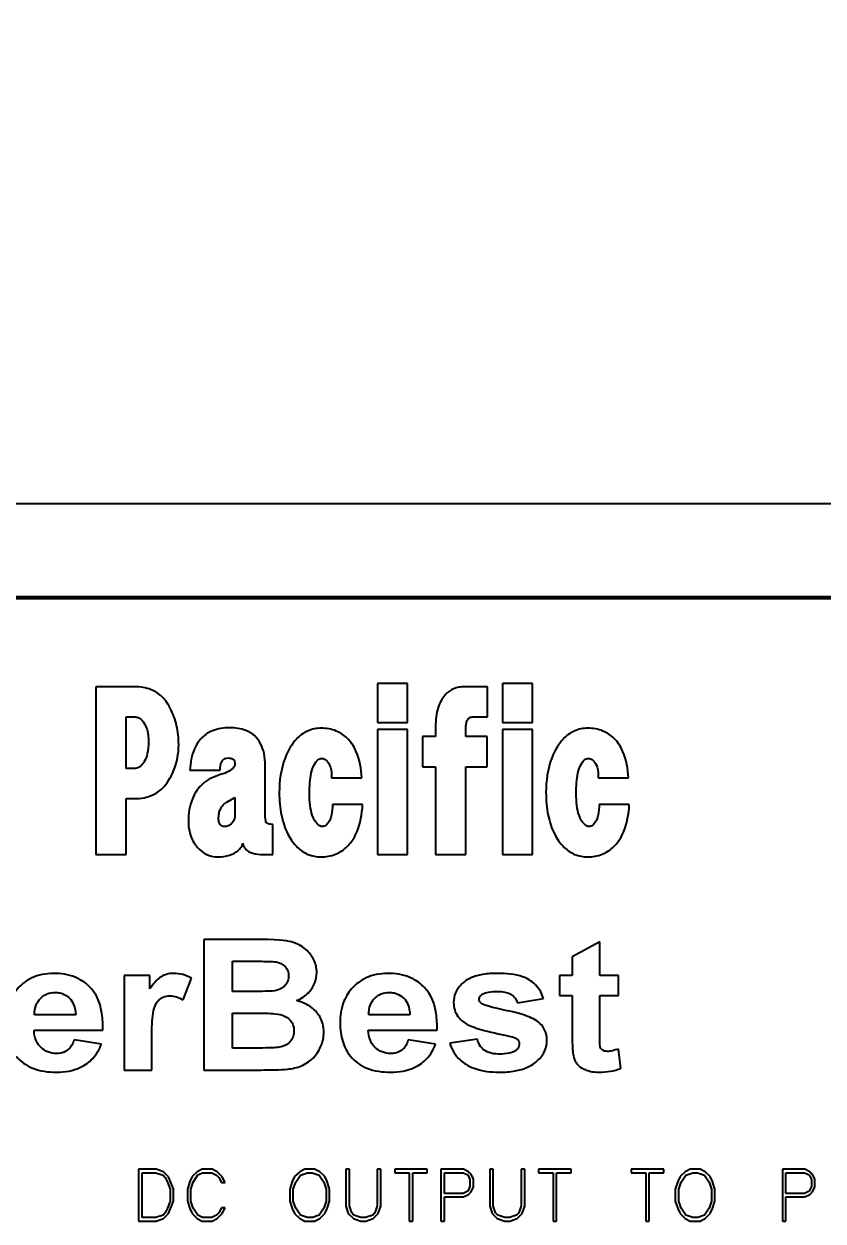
# Model space of a CAD drawing. Header units: millimetres. Extents: x 0 to 5945, y 0 to 4205.
# Drawn here: x 4888.1 to 4930.9, y 2053.6 to 2117.9 of the extents above; entities that cross this region are included whole.
import ezdxf

# ---------------------------------------------------------------- set-up
doc = ezdxf.new("R2010")
doc.units = ezdxf.units.MM
doc.header["$LTSCALE"] = 5
doc.layers.add('가시적인 것(ISO)', color=3, linetype='Continuous', lineweight=40)
doc.layers.add('기호(ISO)', color=5, linetype='Continuous', lineweight=25)
doc.styles.add('치수 텍스트_PSTEK_POSCO', font='isocp.shx')
doc.dimstyles.new('치수_PSTEK_POSCO$7', dxfattribs={"dimscale": 5, "dimtxt": 3.5, "dimasz": 2.5, "dimexe": 2, "dimexo": 2.5, "dimgap": 1, "dimtad": 1, "dimrnd": 1e-08, "dimdsep": 46, "dimtxsty": '치수 텍스트_PSTEK_POSCO', "dimcen": 0.09, "dimdle": 10, "dimclrd": 7, "dimclre": 7, "dimclrt": 2, "dimadec": 1, "dimazin": 2, "dimtfac": 1, "dimtmove": 0, "dimatfit": 3, "dimfxl": 0, "dimtolj": 1, "dimlwd": -1, "dimlwe": -1, "dimarcsym": 0})

msp = doc.modelspace()

# ---------------------------------------------------------------- linework, layer by layer
at = {"layer": '가시적인 것(ISO)'}
for p, q in [((4812.374, 2092.126), (4972.374, 2092.126)), ((4963.366, 2087.126), (4821.654, 2087.126)), ((4821.732, 2087.026), (4963.287, 2087.026)), ((4908.661, 2082.476), (4907.042, 2082.476)), ((4907.042, 2082.476), (4907.042, 2080.386)), ((4908.661, 2080.386), (4908.661, 2082.476)), ((4915.368, 2082.476), (4913.749, 2082.476)), ((4913.749, 2082.476), (4913.749, 2080.386)), ((4915.368, 2080.386), (4915.368, 2082.476)), ((4894.03, 2082.298), (4891.946, 2082.298)), ((4891.946, 2082.298), (4891.946, 2073.298)), ((4912.95, 2082.298), (4911.707, 2082.298)), ((4912.95, 2080.679), (4912.95, 2082.298)), ((4893.566, 2077.921), (4893.566, 2080.679)), ((4893.566, 2080.679), (4894.051, 2080.679)), ((4912.114, 2080.679), (4912.95, 2080.679)), ((4907.042, 2080.386), (4908.661, 2080.386)), ((4908.661, 2080), (4907.042, 2080)), ((4907.042, 2080), (4907.042, 2073.298)), ((4908.661, 2073.298), (4908.661, 2080)), ((4910.166, 2080.297), (4910.166, 2079.629)), ((4911.785, 2079.629), (4911.785, 2080.078)), ((4913.749, 2080.386), (4915.368, 2080.386)), ((4915.368, 2080), (4913.749, 2080)), ((4913.749, 2080), (4913.749, 2073.298)), ((4915.368, 2073.298), (4915.368, 2080)), ((4910.166, 2079.629), (4909.46, 2079.629)), ((4909.46, 2079.629), (4909.46, 2078.01)), ((4912.924, 2079.629), (4911.785, 2079.629)), ((4912.924, 2078.01), (4912.924, 2079.629)), ((4894.051, 2077.921), (4893.566, 2077.921)), ((4901.025, 2075.523), (4901.025, 2078.078)), ((4909.46, 2078.01), (4910.166, 2078.01)), ((4910.166, 2078.01), (4910.166, 2073.298)), ((4911.785, 2073.298), (4911.785, 2078.01)), ((4911.785, 2078.01), (4912.924, 2078.01)), ((4896.992, 2077.832), (4898.606, 2077.832)), ((4904.587, 2077.419), (4906.206, 2077.419)), ((4918.889, 2077.419), (4920.508, 2077.419)), ((4893.566, 2073.298), (4893.566, 2076.302)), ((4893.566, 2076.302), (4894.004, 2076.302)), ((4898.977, 2076.103), (4899.405, 2076.359)), ((4899.405, 2076.359), (4899.405, 2075.481)), ((4906.248, 2075.978), (4904.629, 2075.978)), ((4920.55, 2075.978), (4918.931, 2075.978)), ((4901.442, 2073.298), (4901.442, 2074.907)), ((4891.946, 2073.298), (4893.566, 2073.298)), ((4907.042, 2073.298), (4908.661, 2073.298)), ((4910.166, 2073.298), (4911.785, 2073.298)), ((4913.749, 2073.298), (4915.368, 2073.298)), ((4900.802, 2068.739), (4897.728, 2068.739)), ((4897.728, 2068.739), (4897.728, 2061.739)), ((4918.963, 2068.611), (4917.491, 2067.821)), ((4918.963, 2066.813), (4918.963, 2068.611)), ((4917.491, 2067.821), (4917.491, 2066.813)), ((4899.281, 2067.576), (4900.172, 2067.576)), ((4899.281, 2065.959), (4899.281, 2067.576)), ((4894.837, 2066.813), (4893.465, 2066.813)), ((4893.465, 2066.813), (4893.465, 2061.739)), ((4894.837, 2066.092), (4894.837, 2066.813)), ((4896.624, 2065.5), (4897.077, 2066.669)), ((4917.491, 2066.813), (4916.813, 2066.813)), ((4916.813, 2066.813), (4916.813, 2065.746)), ((4919.972, 2066.813), (4918.963, 2066.813)), ((4919.972, 2065.746), (4919.972, 2066.813)), ((4900.3, 2065.959), (4899.281, 2065.959)), ((4916.813, 2065.746), (4917.491, 2065.746)), ((4917.491, 2065.746), (4917.491, 2063.532)), ((4918.963, 2065.746), (4919.972, 2065.746)), ((4918.963, 2063.702), (4918.963, 2065.746)), ((4914.551, 2065.346), (4915.943, 2065.58)), ((4890.862, 2064.711), (4888.658, 2064.711)), ((4899.281, 2064.796), (4900.535, 2064.796)), ((4899.281, 2062.923), (4899.281, 2064.796)), ((4908.783, 2064.711), (4906.58, 2064.711)), ((4888.632, 2063.889), (4892.324, 2063.889)), ((4906.553, 2063.889), (4910.245, 2063.889)), ((4892.244, 2063.131), (4890.776, 2063.355)), ((4894.938, 2061.739), (4894.938, 2063.302)), ((4910.165, 2063.131), (4908.698, 2063.355)), ((4912.406, 2063.393), (4910.928, 2063.19)), ((4900.722, 2062.923), (4899.281, 2062.923)), ((4920.094, 2061.83), (4919.972, 2062.87)), ((4893.465, 2061.739), (4894.938, 2061.739)), ((4897.728, 2061.739), (4900.343, 2061.739)), ((4895.176, 2056.424), (4894.234, 2056.424)), ((4894.234, 2056.424), (4894.234, 2053.641)), ((4894.423, 2053.83), (4894.423, 2056.235)), ((4894.423, 2056.235), (4895.169, 2056.235)), ((4895.169, 2056.235), (4895.547, 2056.108)), ((4895.578, 2056.289), (4895.176, 2056.424)), ((4895.547, 2056.108), (4895.666, 2055.986)), ((4895.849, 2056.02), (4895.578, 2056.289)), ((4897.382, 2056.289), (4897.115, 2056.025)), ((4897.167, 2055.73), (4897.418, 2056.113)), ((4897.651, 2056.424), (4897.382, 2056.289)), ((4897.418, 2056.113), (4897.666, 2056.235)), ((4898.184, 2056.424), (4897.651, 2056.424)), ((4897.666, 2056.235), (4898.171, 2056.235)), ((4898.171, 2056.235), (4898.417, 2056.108)), ((4898.456, 2056.289), (4898.184, 2056.424)), ((4898.417, 2056.108), (4898.541, 2055.986)), ((4898.723, 2056.022), (4898.456, 2056.289)), ((4902.875, 2056.289), (4902.605, 2056.025)), ((4902.66, 2055.73), (4902.911, 2056.108)), ((4903.144, 2056.424), (4902.875, 2056.289)), ((4902.911, 2056.108), (4903.286, 2056.235)), ((4903.677, 2056.424), (4903.144, 2056.424)), ((4903.286, 2056.235), (4903.537, 2056.235)), ((4903.537, 2056.235), (4903.912, 2056.108)), ((4903.949, 2056.289), (4903.677, 2056.424)), ((4903.912, 2056.108), (4904.166, 2055.73)), ((4904.215, 2056.025), (4903.949, 2056.289)), ((4905.538, 2056.424), (4905.349, 2056.424)), ((4905.349, 2056.424), (4905.349, 2054.443)), ((4905.538, 2054.454), (4905.538, 2056.424)), ((4907.226, 2056.424), (4907.037, 2056.424)), ((4907.037, 2056.424), (4907.037, 2054.454)), ((4907.226, 2054.443), (4907.226, 2056.424)), ((4909.711, 2056.424), (4907.969, 2056.424)), ((4907.969, 2056.424), (4907.969, 2056.235)), ((4907.969, 2056.235), (4908.745, 2056.235)), ((4908.745, 2056.235), (4908.745, 2053.641)), ((4908.934, 2053.641), (4908.934, 2056.235)), ((4908.934, 2056.235), (4909.711, 2056.235)), ((4909.711, 2056.235), (4909.711, 2056.424)), ((4911.655, 2056.424), (4910.451, 2056.424)), ((4910.451, 2056.424), (4910.451, 2053.641)), ((4910.64, 2056.235), (4911.639, 2056.235)), ((4910.64, 2055.127), (4910.64, 2056.235)), ((4911.639, 2056.235), (4911.885, 2056.113)), ((4911.926, 2056.289), (4911.655, 2056.424)), ((4911.885, 2056.113), (4912.007, 2055.867)), ((4912.064, 2056.154), (4911.926, 2056.289)), ((4912.196, 2055.883), (4912.064, 2056.154)), ((4913.254, 2056.424), (4913.065, 2056.424)), ((4913.065, 2056.424), (4913.065, 2054.443)), ((4913.254, 2054.454), (4913.254, 2056.424)), ((4914.942, 2056.424), (4914.753, 2056.424)), ((4914.753, 2056.424), (4914.753, 2054.454)), ((4914.942, 2054.443), (4914.942, 2056.424)), ((4917.427, 2056.424), (4915.685, 2056.424)), ((4915.685, 2056.424), (4915.685, 2056.235)), ((4915.685, 2056.235), (4916.461, 2056.235)), ((4916.461, 2056.235), (4916.461, 2053.641)), ((4916.65, 2053.641), (4916.65, 2056.235)), ((4916.65, 2056.235), (4917.427, 2056.235)), ((4917.427, 2056.235), (4917.427, 2056.424)), ((4920.657, 2056.424), (4920.657, 2056.235)), ((4922.399, 2056.424), (4920.657, 2056.424)), ((4920.657, 2056.235), (4921.434, 2056.235)), ((4921.434, 2056.235), (4921.434, 2053.641)), ((4921.623, 2053.641), (4921.623, 2056.235)), ((4921.623, 2056.235), (4922.399, 2056.235)), ((4922.399, 2056.235), (4922.399, 2056.424)), ((4923.541, 2056.289), (4923.272, 2056.025)), ((4923.326, 2055.73), (4923.577, 2056.108)), ((4923.81, 2056.424), (4923.541, 2056.289)), ((4923.577, 2056.108), (4923.953, 2056.235)), ((4924.343, 2056.424), (4923.81, 2056.424)), ((4923.953, 2056.235), (4924.204, 2056.235)), ((4924.204, 2056.235), (4924.579, 2056.108)), ((4924.615, 2056.289), (4924.343, 2056.424)), ((4924.579, 2056.108), (4924.833, 2055.73)), ((4924.882, 2056.025), (4924.615, 2056.289)), ((4929.966, 2056.424), (4928.762, 2056.424)), ((4928.762, 2056.424), (4928.762, 2053.641)), ((4928.951, 2055.127), (4928.951, 2056.235)), ((4928.951, 2056.235), (4929.95, 2056.235)), ((4929.95, 2056.235), (4930.196, 2056.113)), ((4930.237, 2056.289), (4929.966, 2056.424)), ((4930.196, 2056.113), (4930.318, 2055.867)), ((4930.375, 2056.154), (4930.237, 2056.289)), ((4930.507, 2055.883), (4930.375, 2056.154)), ((4895.666, 2055.986), (4895.795, 2055.735)), ((4895.795, 2055.735), (4895.922, 2055.352)), ((4896.111, 2055.362), (4895.849, 2056.02)), ((4896.986, 2055.756), (4896.851, 2055.36)), ((4897.115, 2056.025), (4896.986, 2055.756)), ((4897.04, 2055.352), (4897.167, 2055.73)), ((4898.541, 2055.986), (4898.679, 2055.714)), ((4898.679, 2055.714), (4898.875, 2055.714)), ((4898.875, 2055.714), (4898.723, 2056.022)), ((4902.478, 2055.756), (4902.344, 2055.36)), ((4902.605, 2056.025), (4902.478, 2055.756)), ((4902.533, 2055.352), (4902.66, 2055.73)), ((4904.166, 2055.73), (4904.29, 2055.352)), ((4904.345, 2055.756), (4904.215, 2056.025)), ((4904.479, 2055.36), (4904.345, 2055.756)), ((4912.007, 2055.494), (4911.885, 2055.248)), ((4912.007, 2055.867), (4912.007, 2055.494)), ((4912.064, 2055.207), (4912.196, 2055.479)), ((4912.196, 2055.479), (4912.196, 2055.883)), ((4923.145, 2055.756), (4923.01, 2055.36)), ((4923.272, 2056.025), (4923.145, 2055.756)), ((4923.199, 2055.352), (4923.326, 2055.73)), ((4924.833, 2055.73), (4924.957, 2055.352)), ((4925.011, 2055.756), (4924.882, 2056.025)), ((4925.146, 2055.36), (4925.011, 2055.756)), ((4930.318, 2055.494), (4930.196, 2055.248)), ((4930.318, 2055.867), (4930.318, 2055.494)), ((4930.375, 2055.207), (4930.507, 2055.479)), ((4930.507, 2055.479), (4930.507, 2055.883)), ((4895.922, 2055.352), (4895.922, 2054.713)), ((4896.111, 2054.702), (4896.111, 2055.362)), ((4896.851, 2055.36), (4896.851, 2054.705)), ((4897.04, 2054.713), (4897.04, 2055.352)), ((4902.344, 2055.36), (4902.344, 2054.705)), ((4902.533, 2054.713), (4902.533, 2055.352)), ((4904.29, 2055.352), (4904.29, 2054.713)), ((4904.479, 2054.705), (4904.479, 2055.36)), ((4911.639, 2055.127), (4910.64, 2055.127)), ((4910.64, 2053.641), (4910.64, 2054.938)), ((4910.64, 2054.938), (4911.655, 2054.938)), ((4911.885, 2055.248), (4911.639, 2055.127)), ((4911.655, 2054.938), (4911.926, 2055.072)), ((4911.926, 2055.072), (4912.064, 2055.207)), ((4923.01, 2055.36), (4923.01, 2054.705)), ((4923.199, 2054.713), (4923.199, 2055.352)), ((4924.957, 2055.352), (4924.957, 2054.713)), ((4925.146, 2054.705), (4925.146, 2055.36)), ((4929.95, 2055.127), (4928.951, 2055.127)), ((4928.951, 2053.641), (4928.951, 2054.938)), ((4928.951, 2054.938), (4929.966, 2054.938)), ((4930.196, 2055.248), (4929.95, 2055.127)), ((4929.966, 2054.938), (4930.237, 2055.072)), ((4930.237, 2055.072), (4930.375, 2055.207)), ((4895.795, 2054.329), (4895.666, 2054.078)), ((4895.922, 2054.713), (4895.795, 2054.329)), ((4895.849, 2054.045), (4896.111, 2054.702)), ((4896.851, 2054.705), (4896.986, 2054.309)), ((4896.986, 2054.309), (4897.115, 2054.04)), ((4897.167, 2054.335), (4897.04, 2054.713)), ((4897.418, 2053.954), (4897.167, 2054.335)), ((4898.679, 2054.35), (4898.541, 2054.078)), ((4898.875, 2054.35), (4898.679, 2054.35)), ((4898.723, 2054.042), (4898.875, 2054.35)), ((4902.344, 2054.705), (4902.478, 2054.309)), ((4902.478, 2054.309), (4902.605, 2054.04)), ((4902.66, 2054.335), (4902.533, 2054.713)), ((4902.911, 2053.957), (4902.66, 2054.335)), ((4904.166, 2054.335), (4903.912, 2053.957)), ((4904.29, 2054.713), (4904.166, 2054.335)), ((4904.215, 2054.04), (4904.345, 2054.309)), ((4904.345, 2054.309), (4904.479, 2054.705)), ((4905.349, 2054.443), (4905.481, 2054.045)), ((4905.665, 2054.076), (4905.538, 2054.454)), ((4907.037, 2054.454), (4906.91, 2054.076)), ((4907.091, 2054.045), (4907.226, 2054.443)), ((4913.065, 2054.443), (4913.197, 2054.045)), ((4913.381, 2054.076), (4913.254, 2054.454)), ((4914.753, 2054.454), (4914.626, 2054.076)), ((4914.807, 2054.045), (4914.942, 2054.443)), ((4923.01, 2054.705), (4923.145, 2054.309)), ((4923.145, 2054.309), (4923.272, 2054.04)), ((4923.326, 2054.335), (4923.199, 2054.713)), ((4923.577, 2053.957), (4923.326, 2054.335)), ((4924.833, 2054.335), (4924.579, 2053.957)), ((4924.957, 2054.713), (4924.833, 2054.335)), ((4924.882, 2054.04), (4925.011, 2054.309)), ((4925.011, 2054.309), (4925.146, 2054.705)), ((4894.234, 2053.641), (4895.176, 2053.641)), ((4895.169, 2053.83), (4894.423, 2053.83)), ((4895.547, 2053.957), (4895.169, 2053.83)), ((4895.176, 2053.641), (4895.578, 2053.776)), ((4895.666, 2054.078), (4895.547, 2053.957)), ((4895.578, 2053.776), (4895.849, 2054.045)), ((4897.115, 2054.04), (4897.382, 2053.776)), ((4897.382, 2053.776), (4897.651, 2053.641)), ((4897.666, 2053.83), (4897.418, 2053.954)), ((4897.651, 2053.641), (4898.184, 2053.641)), ((4898.171, 2053.83), (4897.666, 2053.83)), ((4898.417, 2053.957), (4898.171, 2053.83)), ((4898.184, 2053.641), (4898.456, 2053.776)), ((4898.541, 2054.078), (4898.417, 2053.957)), ((4898.456, 2053.776), (4898.723, 2054.042)), ((4902.605, 2054.04), (4902.875, 2053.776)), ((4902.875, 2053.776), (4903.144, 2053.641)), ((4903.286, 2053.83), (4902.911, 2053.957)), ((4903.144, 2053.641), (4903.677, 2053.641)), ((4903.568, 2053.83), (4903.286, 2053.83)), ((4903.912, 2053.957), (4903.568, 2053.83)), ((4903.677, 2053.641), (4903.949, 2053.776)), ((4903.949, 2053.776), (4904.215, 2054.04)), ((4905.481, 2054.045), (4905.753, 2053.776)), ((4905.781, 2053.957), (4905.665, 2054.076)), ((4905.753, 2053.776), (4906.154, 2053.641)), ((4906.162, 2053.83), (4905.781, 2053.957)), ((4906.154, 2053.641), (4906.421, 2053.641)), ((4906.413, 2053.83), (4906.162, 2053.83)), ((4906.791, 2053.957), (4906.413, 2053.83)), ((4906.421, 2053.641), (4906.822, 2053.776)), ((4906.91, 2054.076), (4906.791, 2053.957)), ((4906.822, 2053.776), (4907.091, 2054.045)), ((4908.745, 2053.641), (4908.934, 2053.641)), ((4910.451, 2053.641), (4910.64, 2053.641)), ((4913.197, 2054.045), (4913.469, 2053.776)), ((4913.498, 2053.957), (4913.381, 2054.076)), ((4913.469, 2053.776), (4913.87, 2053.641)), ((4913.878, 2053.83), (4913.498, 2053.957)), ((4913.87, 2053.641), (4914.137, 2053.641)), ((4914.129, 2053.83), (4913.878, 2053.83)), ((4914.507, 2053.957), (4914.129, 2053.83)), ((4914.137, 2053.641), (4914.538, 2053.776)), ((4914.626, 2054.076), (4914.507, 2053.957)), ((4914.538, 2053.776), (4914.807, 2054.045)), ((4916.461, 2053.641), (4916.65, 2053.641)), ((4921.434, 2053.641), (4921.623, 2053.641)), ((4923.272, 2054.04), (4923.541, 2053.776)), ((4923.541, 2053.776), (4923.81, 2053.641)), ((4923.953, 2053.83), (4923.577, 2053.957)), ((4923.81, 2053.641), (4924.343, 2053.641)), ((4924.235, 2053.83), (4923.953, 2053.83)), ((4924.579, 2053.957), (4924.235, 2053.83)), ((4924.343, 2053.641), (4924.615, 2053.776)), ((4924.615, 2053.776), (4924.882, 2054.04)), ((4928.762, 2053.641), (4928.951, 2053.641))]:
    msp.add_line(p, q, dxfattribs=at)
for points, knots in [([(4896.386, 2079.195), (4896.386, 2079.542), (4896.352, 2079.887), (4896.2, 2080.546), (4896.088, 2080.854), (4895.764, 2081.478), (4895.612, 2081.653), (4895.337, 2081.924), (4895.14, 2082.052), (4894.637, 2082.255), (4894.333, 2082.298), (4894.03, 2082.298)], [-0.2858534, -0.2858534, -0.2858534, -0.2858534, -0.2451912, -0.2451912, -0.2065635, -0.2065635, -0.1627704, -0.1627704, -0.0909123, -0.0909123, 0, 0, 0, 0]), ([(4911.707, 2082.298), (4911.605, 2082.298), (4911.503, 2082.29), (4911.309, 2082.252), (4911.218, 2082.224), (4910.973, 2082.118), (4910.836, 2082.021), (4910.56, 2081.733), (4910.432, 2081.521), (4910.215, 2080.983), (4910.166, 2080.64), (4910.166, 2080.297)], [-0.2893553, -0.2893553, -0.2893553, -0.2893553, -0.2575198, -0.2575198, -0.2275927, -0.2275927, -0.1740877, -0.1740877, -0.1027456, -0.1027456, 0, 0, 0, 0]), ([(4894.051, 2080.679), (4894.086, 2080.679), (4894.121, 2080.674), (4894.189, 2080.657), (4894.223, 2080.644), (4894.327, 2080.588), (4894.39, 2080.532), (4894.52, 2080.384), (4894.602, 2080.272), (4894.741, 2079.862), (4894.767, 2079.597), (4894.767, 2079.331)], [-0.233492, -0.233492, -0.233492, -0.233492, -0.2134417, -0.2134417, -0.1927928, -0.1927928, -0.1456441, -0.1456441, -0.0796373, -0.0796373, 0, 0, 0, 0]), ([(4911.785, 2080.078), (4911.785, 2080.153), (4911.789, 2080.231), (4911.814, 2080.369), (4911.832, 2080.435), (4911.89, 2080.547), (4911.926, 2080.587), (4911.975, 2080.632), (4912.001, 2080.65), (4912.057, 2080.673), (4912.085, 2080.679), (4912.114, 2080.679)], [-0.05295944, -0.05295944, -0.05295944, -0.05295944, -0.03999334, -0.03999334, -0.02879878, -0.02879878, -0.01818786, -0.01818786, -0.00878945, -0.00878945, 0, 0, 0, 0]), ([(4899.118, 2080.099), (4898.804, 2080.099), (4898.485, 2080.056), (4897.99, 2079.855), (4897.807, 2079.738), (4897.528, 2079.468), (4897.366, 2079.277), (4897.078, 2078.614), (4897.012, 2078.217), (4896.992, 2077.832)], [-0.536756, -0.536756, -0.536756, -0.536756, -0.3483065, -0.3483065, -0.2164852, -0.2164852, -0.115581, -0.115581, 0, 0, 0, 0]), ([(4901.025, 2078.078), (4901.025, 2078.292), (4901.007, 2078.509), (4900.924, 2078.902), (4900.865, 2079.081), (4900.713, 2079.373), (4900.613, 2079.528), (4900.326, 2079.797), (4900.161, 2079.894), (4899.708, 2080.064), (4899.408, 2080.099), (4899.118, 2080.099)], [-0.3749096, -0.3749096, -0.3749096, -0.3749096, -0.2842714, -0.2842714, -0.204933, -0.204933, -0.1448964, -0.1448964, -0.0869418, -0.0869418, 0, 0, 0, 0]), ([(4904.028, 2080.078), (4903.901, 2080.078), (4903.774, 2080.066), (4903.529, 2080.015), (4903.412, 2079.977), (4903.07, 2079.822), (4902.872, 2079.67), (4902.476, 2079.246), (4902.255, 2078.906), (4901.862, 2077.891), (4901.782, 2077.248), (4901.782, 2076.62)], [-0.5380522, -0.5380522, -0.5380522, -0.5380522, -0.4844475, -0.4844475, -0.4325169, -0.4325169, -0.326294, -0.326294, -0.1883233, -0.1883233, 0, 0, 0, 0]), ([(4906.206, 2077.419), (4906.173, 2077.885), (4906.091, 2078.386), (4905.763, 2079.162), (4905.591, 2079.375), (4905.261, 2079.697), (4905.06, 2079.833), (4904.576, 2080.033), (4904.305, 2080.078), (4904.028, 2080.078)], [-0.3021675, -0.3021675, -0.3021675, -0.3021675, -0.2215102, -0.2215102, -0.1570601, -0.1570601, -0.083104, -0.083104, 0, 0, 0, 0]), ([(4918.33, 2080.078), (4918.203, 2080.078), (4918.076, 2080.066), (4917.831, 2080.015), (4917.714, 2079.977), (4917.372, 2079.822), (4917.173, 2079.67), (4916.778, 2079.246), (4916.556, 2078.906), (4916.164, 2077.891), (4916.084, 2077.248), (4916.084, 2076.62)], [-0.5380522, -0.5380522, -0.5380522, -0.5380522, -0.4844475, -0.4844475, -0.4325169, -0.4325169, -0.326294, -0.326294, -0.1883233, -0.1883233, 0, 0, 0, 0]), ([(4920.508, 2077.419), (4920.475, 2077.885), (4920.393, 2078.386), (4920.065, 2079.162), (4919.893, 2079.375), (4919.563, 2079.697), (4919.362, 2079.833), (4918.878, 2080.033), (4918.607, 2080.078), (4918.33, 2080.078)], [-0.3021675, -0.3021675, -0.3021675, -0.3021675, -0.2215102, -0.2215102, -0.1570601, -0.1570601, -0.083104, -0.083104, 0, 0, 0, 0]), ([(4894.767, 2079.331), (4894.767, 2079.124), (4894.751, 2078.906), (4894.672, 2078.559), (4894.621, 2078.415), (4894.507, 2078.228), (4894.439, 2078.126), (4894.304, 2078.007), (4894.254, 2077.973), (4894.152, 2077.931), (4894.102, 2077.921), (4894.051, 2077.921)], [-0.250404, -0.250404, -0.250404, -0.250404, -0.1448601, -0.1448601, -0.0693805, -0.0693805, -0.0332691, -0.0332691, -0.015352, -0.015352, 0, 0, 0, 0]), ([(4894.004, 2076.302), (4894.181, 2076.302), (4894.359, 2076.316), (4894.692, 2076.382), (4894.846, 2076.43), (4895.219, 2076.6), (4895.414, 2076.742), (4895.853, 2077.217), (4896.025, 2077.584), (4896.299, 2078.241), (4896.386, 2078.71), (4896.386, 2079.195)], [-0.3127298, -0.3127298, -0.3127298, -0.3127298, -0.2827299, -0.2827299, -0.2552536, -0.2552536, -0.2133685, -0.2133685, -0.1456782, -0.1456782, 0, 0, 0, 0]), ([(4899.405, 2078.172), (4899.405, 2078.146), (4899.402, 2078.121), (4899.387, 2078.07), (4899.375, 2078.045), (4899.329, 2077.965), (4899.28, 2077.916), (4899.022, 2077.699), (4898.744, 2077.625), (4898.486, 2077.54)], [-0.1169937, -0.1169937, -0.1169937, -0.1169937, -0.1093142, -0.1093142, -0.1011281, -0.1011281, -0.0815966, -0.0815966, 0, 0, 0, 0]), ([(4898.606, 2077.832), (4898.613, 2077.997), (4898.636, 2078.141), (4898.694, 2078.278), (4898.72, 2078.331), (4898.802, 2078.412), (4898.838, 2078.436), (4898.925, 2078.472), (4898.974, 2078.48), (4899.024, 2078.48)], [-0.1179079, -0.1179079, -0.1179079, -0.1179079, -0.0493528, -0.0493528, -0.0281953, -0.0281953, -0.0149701, -0.0149701, 0, 0, 0, 0]), ([(4899.024, 2078.48), (4899.069, 2078.48), (4899.116, 2078.477), (4899.197, 2078.462), (4899.233, 2078.451), (4899.302, 2078.417), (4899.323, 2078.398), (4899.357, 2078.362), (4899.373, 2078.336), (4899.4, 2078.264), (4899.405, 2078.217), (4899.405, 2078.172)], [-0.03966799, -0.03966799, -0.03966799, -0.03966799, -0.03344151, -0.03344151, -0.02835788, -0.02835788, -0.022918, -0.022918, -0.01366545, -0.01366545, 0, 0, 0, 0]), ([(4903.401, 2076.584), (4903.401, 2076.959), (4903.424, 2077.346), (4903.561, 2077.952), (4903.646, 2078.103), (4903.755, 2078.273), (4903.801, 2078.334), (4903.884, 2078.405), (4903.917, 2078.427), (4903.982, 2078.453), (4904.012, 2078.459), (4904.044, 2078.459)], [-0.1261111, -0.1261111, -0.1261111, -0.1261111, -0.0818856, -0.0818856, -0.0421509, -0.0421509, -0.0210668, -0.0210668, -0.0093982, -0.0093982, 0, 0, 0, 0]), ([(4904.044, 2078.459), (4904.072, 2078.459), (4904.1, 2078.455), (4904.156, 2078.442), (4904.182, 2078.431), (4904.265, 2078.388), (4904.313, 2078.344), (4904.404, 2078.238), (4904.472, 2078.145), (4904.58, 2077.81), (4904.593, 2077.607), (4904.587, 2077.419)], [-0.184648, -0.184648, -0.184648, -0.184648, -0.1660706, -0.1660706, -0.1473259, -0.1473259, -0.1054091, -0.1054091, -0.0564384, -0.0564384, 0, 0, 0, 0]), ([(4917.703, 2076.584), (4917.703, 2076.959), (4917.726, 2077.346), (4917.863, 2077.952), (4917.948, 2078.103), (4918.057, 2078.273), (4918.103, 2078.334), (4918.186, 2078.405), (4918.219, 2078.427), (4918.284, 2078.453), (4918.314, 2078.459), (4918.346, 2078.459)], [-0.1261111, -0.1261111, -0.1261111, -0.1261111, -0.0818856, -0.0818856, -0.0421509, -0.0421509, -0.0210668, -0.0210668, -0.0093982, -0.0093982, 0, 0, 0, 0]), ([(4918.346, 2078.459), (4918.374, 2078.459), (4918.402, 2078.455), (4918.458, 2078.442), (4918.484, 2078.431), (4918.567, 2078.388), (4918.615, 2078.344), (4918.705, 2078.238), (4918.774, 2078.145), (4918.882, 2077.81), (4918.895, 2077.607), (4918.889, 2077.419)], [-0.184648, -0.184648, -0.184648, -0.184648, -0.1660706, -0.1660706, -0.1473259, -0.1473259, -0.1054091, -0.1054091, -0.0564384, -0.0564384, 0, 0, 0, 0]), ([(4898.486, 2077.54), (4898.308, 2077.481), (4898.136, 2077.405), (4897.826, 2077.219), (4897.689, 2077.112), (4897.471, 2076.889), (4897.272, 2076.665), (4896.967, 2075.904), (4896.909, 2075.497), (4896.909, 2075.09)], [-0.5736143, -0.5736143, -0.5736143, -0.5736143, -0.4040062, -0.4040062, -0.2459319, -0.2459319, -0.1220469, -0.1220469, 0, 0, 0, 0]), ([(4898.528, 2075.246), (4898.528, 2075.335), (4898.535, 2075.423), (4898.567, 2075.59), (4898.59, 2075.667), (4898.669, 2075.842), (4898.72, 2075.911), (4898.828, 2076.022), (4898.898, 2076.069), (4898.977, 2076.103)], [-0.07734843, -0.07734843, -0.07734843, -0.07734843, -0.06114557, -0.06114557, -0.04633919, -0.04633919, -0.02587867, -0.02587867, 0, 0, 0, 0]), ([(4901.782, 2076.62), (4901.782, 2076.212), (4901.815, 2075.798), (4901.972, 2075.049), (4902.084, 2074.709), (4902.361, 2074.174), (4902.53, 2073.906), (4902.927, 2073.524), (4903.111, 2073.398), (4903.542, 2073.219), (4903.776, 2073.178), (4904.018, 2073.178)], [-0.5421945, -0.5421945, -0.5421945, -0.5421945, -0.3797315, -0.3797315, -0.2376949, -0.2376949, -0.1399803, -0.1399803, -0.0723429, -0.0723429, 0, 0, 0, 0]), ([(4904.096, 2074.797), (4904.071, 2074.797), (4904.047, 2074.801), (4903.998, 2074.815), (4903.974, 2074.825), (4903.897, 2074.869), (4903.849, 2074.915), (4903.755, 2075.023), (4903.64, 2075.166), (4903.445, 2075.714), (4903.401, 2076.12), (4903.401, 2076.584)], [-0.4080712, -0.4080712, -0.4080712, -0.4080712, -0.374063, -0.374063, -0.3377433, -0.3377433, -0.2512318, -0.2512318, -0.1391442, -0.1391442, 0, 0, 0, 0]), ([(4916.084, 2076.62), (4916.084, 2076.212), (4916.117, 2075.798), (4916.274, 2075.049), (4916.386, 2074.709), (4916.663, 2074.174), (4916.832, 2073.906), (4917.229, 2073.524), (4917.413, 2073.398), (4917.844, 2073.219), (4918.078, 2073.178), (4918.319, 2073.178)], [-0.5421945, -0.5421945, -0.5421945, -0.5421945, -0.3797315, -0.3797315, -0.2376949, -0.2376949, -0.1399803, -0.1399803, -0.0723429, -0.0723429, 0, 0, 0, 0]), ([(4918.398, 2074.797), (4918.373, 2074.797), (4918.349, 2074.801), (4918.3, 2074.815), (4918.276, 2074.825), (4918.199, 2074.869), (4918.151, 2074.915), (4918.057, 2075.023), (4917.942, 2075.166), (4917.747, 2075.714), (4917.703, 2076.12), (4917.703, 2076.584)], [-0.4080712, -0.4080712, -0.4080712, -0.4080712, -0.374063, -0.374063, -0.3377433, -0.3377433, -0.2512318, -0.2512318, -0.1391442, -0.1391442, 0, 0, 0, 0]), ([(4899.405, 2075.481), (4899.405, 2075.419), (4899.401, 2075.357), (4899.379, 2075.24), (4899.363, 2075.186), (4899.3, 2075.046), (4899.249, 2074.983), (4899.154, 2074.894), (4899.102, 2074.858), (4898.984, 2074.809), (4898.921, 2074.797), (4898.857, 2074.797)], [-0.08300585, -0.08300585, -0.08300585, -0.08300585, -0.07015793, -0.07015793, -0.05858004, -0.05858004, -0.03837328, -0.03837328, -0.01938653, -0.01938653, 0, 0, 0, 0]), ([(4901.442, 2074.907), (4901.356, 2074.913), (4901.265, 2074.926), (4901.17, 2074.961), (4901.143, 2074.973), (4901.101, 2075.005), (4901.091, 2075.019), (4901.071, 2075.052), (4901.061, 2075.086), (4901.031, 2075.226), (4901.025, 2075.373), (4901.025, 2075.523)], [-0.09732573, -0.09732573, -0.09732573, -0.09732573, -0.07718281, -0.07718281, -0.06982854, -0.06982854, -0.06294194, -0.06294194, -0.04522299, -0.04522299, 0, 0, 0, 0]), ([(4904.018, 2073.178), (4904.286, 2073.178), (4904.55, 2073.22), (4905.033, 2073.412), (4905.237, 2073.549), (4905.564, 2073.869), (4905.769, 2074.108), (4906.136, 2074.965), (4906.221, 2075.482), (4906.248, 2075.978)], [-0.6064218, -0.6064218, -0.6064218, -0.6064218, -0.437056, -0.437056, -0.2792544, -0.2792544, -0.1489999, -0.1489999, 0, 0, 0, 0]), ([(4904.629, 2075.978), (4904.629, 2075.797), (4904.617, 2075.6), (4904.537, 2075.227), (4904.478, 2075.12), (4904.391, 2074.987), (4904.343, 2074.925), (4904.257, 2074.852), (4904.223, 2074.829), (4904.157, 2074.803), (4904.127, 2074.797), (4904.096, 2074.797)], [-0.09232769, -0.09232769, -0.09232769, -0.09232769, -0.06895227, -0.06895227, -0.04318151, -0.04318151, -0.02122046, -0.02122046, -0.00933669, -0.00933669, 0, 0, 0, 0]), ([(4918.319, 2073.178), (4918.588, 2073.178), (4918.852, 2073.22), (4919.335, 2073.412), (4919.539, 2073.549), (4919.866, 2073.869), (4920.071, 2074.108), (4920.438, 2074.965), (4920.523, 2075.482), (4920.55, 2075.978)], [-0.6064218, -0.6064218, -0.6064218, -0.6064218, -0.437056, -0.437056, -0.2792544, -0.2792544, -0.1489999, -0.1489999, 0, 0, 0, 0]), ([(4918.931, 2075.978), (4918.931, 2075.797), (4918.919, 2075.6), (4918.839, 2075.227), (4918.78, 2075.12), (4918.693, 2074.987), (4918.644, 2074.925), (4918.558, 2074.852), (4918.525, 2074.829), (4918.459, 2074.803), (4918.429, 2074.797), (4918.398, 2074.797)], [-0.09232769, -0.09232769, -0.09232769, -0.09232769, -0.06895227, -0.06895227, -0.04318151, -0.04318151, -0.02122046, -0.02122046, -0.00933669, -0.00933669, 0, 0, 0, 0]), ([(4896.909, 2075.09), (4896.909, 2074.915), (4896.924, 2074.741), (4896.991, 2074.413), (4897.041, 2074.26), (4897.22, 2073.88), (4897.36, 2073.706), (4897.62, 2073.455), (4897.767, 2073.355), (4898.115, 2073.211), (4898.306, 2073.178), (4898.502, 2073.178)], [-0.2374328, -0.2374328, -0.2374328, -0.2374328, -0.2009042, -0.2009042, -0.1671055, -0.1671055, -0.1128913, -0.1128913, -0.0587856, -0.0587856, 0, 0, 0, 0]), ([(4898.857, 2074.797), (4898.835, 2074.797), (4898.813, 2074.799), (4898.772, 2074.808), (4898.752, 2074.815), (4898.696, 2074.841), (4898.664, 2074.865), (4898.608, 2074.927), (4898.581, 2074.966), (4898.536, 2075.092), (4898.528, 2075.171), (4898.528, 2075.246)], [-0.07501483, -0.07501483, -0.07501483, -0.07501483, -0.06593002, -0.06593002, -0.05717975, -0.05717975, -0.04010912, -0.04010912, -0.02252406, -0.02252406, 0, 0, 0, 0]), ([(4898.502, 2073.178), (4898.709, 2073.178), (4898.915, 2073.204), (4899.317, 2073.337), (4899.46, 2073.43), (4899.613, 2073.547), (4899.682, 2073.614), (4899.777, 2073.757), (4899.807, 2073.828), (4899.823, 2073.904)], [-0.1095168, -0.1095168, -0.1095168, -0.1095168, -0.0812734, -0.0812734, -0.0516636, -0.0516636, -0.0233995, -0.0233995, 0, 0, 0, 0]), ([(4899.823, 2073.904), (4899.837, 2073.836), (4899.86, 2073.771), (4899.924, 2073.652), (4899.964, 2073.601), (4900.092, 2073.482), (4900.183, 2073.436), (4900.527, 2073.308), (4900.976, 2073.287), (4901.442, 2073.298)], [-0.2316073, -0.2316073, -0.2316073, -0.2316073, -0.2056086, -0.2056086, -0.1808101, -0.1808101, -0.1401312, -0.1401312, 0, 0, 0, 0]), ([(4903.789, 2066.978), (4903.789, 2067.098), (4903.777, 2067.216), (4903.725, 2067.446), (4903.686, 2067.554), (4903.54, 2067.846), (4903.39, 2068.046), (4902.958, 2068.419), (4902.707, 2068.524), (4902.283, 2068.663), (4901.9, 2068.739), (4900.802, 2068.739)], [-0.9439339, -0.9439339, -0.9439339, -0.9439339, -0.8405545, -0.8405545, -0.7401827, -0.7401827, -0.5587654, -0.5587654, -0.3295429, -0.3295429, 0, 0, 0, 0]), ([(4900.172, 2067.576), (4900.441, 2067.576), (4900.779, 2067.575), (4901.202, 2067.568), (4901.401, 2067.563), (4901.501, 2067.554)], [-0.08426594, -0.08426594, -0.08426594, -0.08426594, -0.03010663, -0.03010663, 0, 0, 0, 0]), ([(4901.501, 2067.554), (4901.623, 2067.539), (4901.747, 2067.51), (4901.942, 2067.421), (4902.017, 2067.372), (4902.121, 2067.267), (4902.18, 2067.198), (4902.264, 2066.993), (4902.279, 2066.887), (4902.279, 2066.781)], [-0.1919192, -0.1919192, -0.1919192, -0.1919192, -0.1192834, -0.1192834, -0.0663607, -0.0663607, -0.0319564, -0.0319564, 0, 0, 0, 0]), ([(4889.677, 2066.925), (4889.47, 2066.925), (4889.264, 2066.906), (4888.871, 2066.824), (4888.688, 2066.764), (4888.176, 2066.523), (4887.951, 2066.322), (4887.601, 2065.964), (4887.44, 2065.711), (4887.177, 2065.05), (4887.122, 2064.641), (4887.122, 2064.236)], [-0.3349005, -0.3349005, -0.3349005, -0.3349005, -0.30229, -0.30229, -0.271663, -0.271663, -0.2131591, -0.2131591, -0.1215584, -0.1215584, 0, 0, 0, 0]), ([(4892.324, 2063.889), (4892.33, 2064.182), (4892.316, 2064.481), (4892.232, 2065.02), (4892.17, 2065.267), (4891.921, 2065.868), (4891.729, 2066.089), (4891.372, 2066.441), (4891.118, 2066.606), (4890.465, 2066.869), (4890.071, 2066.925), (4889.677, 2066.925)], [-0.3470386, -0.3470386, -0.3470386, -0.3470386, -0.3046998, -0.3046998, -0.2683685, -0.2683685, -0.2108746, -0.2108746, -0.1180906, -0.1180906, 0, 0, 0, 0]), ([(4896.106, 2066.925), (4895.978, 2066.925), (4895.851, 2066.909), (4895.552, 2066.823), (4895.438, 2066.747), (4895.219, 2066.594), (4895.027, 2066.37), (4894.837, 2066.092)], [-0.1354563, -0.1354563, -0.1354563, -0.1354563, -0.1212898, -0.1212898, -0.1010326, -0.1010326, 0, 0, 0, 0]), ([(4897.077, 2066.669), (4896.926, 2066.751), (4896.767, 2066.817), (4896.438, 2066.903), (4896.274, 2066.925), (4896.106, 2066.925)], [-0.1019649, -0.1019649, -0.1019649, -0.1019649, -0.0501822, -0.0501822, 0, 0, 0, 0]), ([(4902.279, 2066.781), (4902.279, 2066.692), (4902.268, 2066.604), (4902.214, 2066.441), (4902.175, 2066.37), (4902.055, 2066.226), (4901.971, 2066.161), (4901.74, 2066.039), (4901.582, 2065.999), (4901.426, 2065.98)], [-0.1296572, -0.1296572, -0.1296572, -0.1296572, -0.1031255, -0.1031255, -0.0783382, -0.0783382, -0.0472654, -0.0472654, 0, 0, 0, 0]), ([(4902.712, 2065.463), (4902.832, 2065.513), (4902.948, 2065.575), (4903.16, 2065.718), (4903.255, 2065.798), (4903.459, 2066.012), (4903.586, 2066.182), (4903.752, 2066.579), (4903.789, 2066.775), (4903.789, 2066.978)], [-0.2327625, -0.2327625, -0.2327625, -0.2327625, -0.1799702, -0.1799702, -0.1292868, -0.1292868, -0.0609249, -0.0609249, 0, 0, 0, 0]), ([(4907.599, 2066.925), (4907.392, 2066.925), (4907.186, 2066.906), (4906.793, 2066.824), (4906.609, 2066.764), (4906.098, 2066.523), (4905.872, 2066.322), (4905.522, 2065.964), (4905.361, 2065.711), (4905.099, 2065.05), (4905.043, 2064.641), (4905.043, 2064.236)], [-0.3349005, -0.3349005, -0.3349005, -0.3349005, -0.30229, -0.30229, -0.271663, -0.271663, -0.2131591, -0.2131591, -0.1215584, -0.1215584, 0, 0, 0, 0]), ([(4910.245, 2063.889), (4910.251, 2064.182), (4910.238, 2064.481), (4910.154, 2065.02), (4910.091, 2065.267), (4909.842, 2065.868), (4909.651, 2066.089), (4909.294, 2066.441), (4909.039, 2066.606), (4908.387, 2066.869), (4907.992, 2066.925), (4907.599, 2066.925)], [-0.3470386, -0.3470386, -0.3470386, -0.3470386, -0.3046998, -0.3046998, -0.2683685, -0.2683685, -0.2108746, -0.2108746, -0.1180906, -0.1180906, 0, 0, 0, 0]), ([(4913.478, 2066.925), (4913.216, 2066.925), (4912.945, 2066.909), (4912.473, 2066.83), (4912.258, 2066.774), (4911.783, 2066.566), (4911.622, 2066.421), (4911.392, 2066.179), (4911.296, 2066.04), (4911.162, 2065.718), (4911.131, 2065.545), (4911.131, 2065.367)], [-0.2312086, -0.2312086, -0.2312086, -0.2312086, -0.1886206, -0.1886206, -0.1536828, -0.1536828, -0.1046874, -0.1046874, -0.0534917, -0.0534917, 0, 0, 0, 0]), ([(4915.943, 2065.58), (4915.893, 2065.741), (4915.826, 2065.895), (4915.651, 2066.173), (4915.549, 2066.294), (4915.202, 2066.603), (4914.969, 2066.698), (4914.434, 2066.881), (4913.953, 2066.925), (4913.478, 2066.925)], [-0.2492322, -0.2492322, -0.2492322, -0.2492322, -0.2207756, -0.2207756, -0.1936899, -0.1936899, -0.1422662, -0.1422662, 0, 0, 0, 0]), ([(4888.968, 2065.58), (4889.019, 2065.632), (4889.075, 2065.679), (4889.195, 2065.76), (4889.258, 2065.794), (4889.464, 2065.877), (4889.612, 2065.9), (4889.763, 2065.9)], [-0.08863918, -0.08863918, -0.08863918, -0.08863918, -0.06669371, -0.06669371, -0.04524637, -0.04524637, 0, 0, 0, 0]), ([(4889.763, 2065.9), (4889.849, 2065.9), (4889.934, 2065.892), (4890.098, 2065.857), (4890.175, 2065.83), (4890.392, 2065.726), (4890.486, 2065.64), (4890.631, 2065.498), (4890.703, 2065.388), (4890.827, 2065.091), (4890.857, 2064.899), (4890.862, 2064.711)], [-0.1390801, -0.1390801, -0.1390801, -0.1390801, -0.1278846, -0.1278846, -0.1171956, -0.1171956, -0.0965326, -0.0965326, -0.0564759, -0.0564759, 0, 0, 0, 0]), ([(4901.426, 2065.98), (4901.336, 2065.972), (4901.176, 2065.967), (4900.806, 2065.96), (4900.527, 2065.959), (4900.3, 2065.959)], [-0.1098924, -0.1098924, -0.1098924, -0.1098924, -0.0679456, -0.0679456, 0, 0, 0, 0]), ([(4906.889, 2065.58), (4906.941, 2065.632), (4906.996, 2065.679), (4907.116, 2065.76), (4907.179, 2065.794), (4907.385, 2065.877), (4907.533, 2065.9), (4907.684, 2065.9)], [-0.08863918, -0.08863918, -0.08863918, -0.08863918, -0.06669371, -0.06669371, -0.04524637, -0.04524637, 0, 0, 0, 0]), ([(4907.684, 2065.9), (4907.77, 2065.9), (4907.855, 2065.892), (4908.019, 2065.857), (4908.097, 2065.83), (4908.313, 2065.726), (4908.408, 2065.64), (4908.553, 2065.498), (4908.624, 2065.388), (4908.749, 2065.091), (4908.778, 2064.899), (4908.783, 2064.711)], [-0.1390801, -0.1390801, -0.1390801, -0.1390801, -0.1278846, -0.1278846, -0.1171956, -0.1171956, -0.0965326, -0.0965326, -0.0564759, -0.0564759, 0, 0, 0, 0]), ([(4912.502, 2065.538), (4912.502, 2065.569), (4912.506, 2065.601), (4912.526, 2065.661), (4912.54, 2065.688), (4912.587, 2065.752), (4912.626, 2065.784), (4912.667, 2065.81)], [-0.03358125, -0.03358125, -0.03358125, -0.03358125, -0.0240206, -0.0240206, -0.01469578, -0.01469578, 0, 0, 0, 0]), ([(4912.667, 2065.81), (4912.763, 2065.865), (4912.883, 2065.9), (4913.165, 2065.95), (4913.343, 2065.959), (4913.505, 2065.959)], [-0.08589762, -0.08589762, -0.08589762, -0.08589762, -0.04874055, -0.04874055, 0, 0, 0, 0]), ([(4913.505, 2065.959), (4913.629, 2065.959), (4913.758, 2065.95), (4913.979, 2065.907), (4914.078, 2065.876), (4914.25, 2065.783), (4914.33, 2065.721), (4914.469, 2065.552), (4914.518, 2065.453), (4914.551, 2065.346)], [-0.1424624, -0.1424624, -0.1424624, -0.1424624, -0.1000271, -0.1000271, -0.0655414, -0.0655414, -0.033562, -0.033562, 0, 0, 0, 0]), ([(4888.658, 2064.711), (4888.657, 2064.893), (4888.681, 2065.077), (4888.8, 2065.372), (4888.873, 2065.484), (4888.968, 2065.58)], [-0.09549137, -0.09549137, -0.09549137, -0.09549137, -0.04067753, -0.04067753, 0, 0, 0, 0]), ([(4894.938, 2063.302), (4894.938, 2063.768), (4894.95, 2064.295), (4895.011, 2064.783), (4895.048, 2065.042), (4895.21, 2065.359), (4895.263, 2065.439), (4895.351, 2065.527), (4895.428, 2065.599), (4895.676, 2065.7), (4895.8, 2065.719), (4895.925, 2065.719)], [-1.784873, -1.784873, -1.784873, -1.784873, -0.560481, -0.560481, -0.205149, -0.205149, -0.080345, -0.080345, -0.037588, -0.037588, 0, 0, 0, 0]), ([(4895.925, 2065.719), (4896.04, 2065.719), (4896.153, 2065.699), (4896.389, 2065.625), (4896.51, 2065.567), (4896.624, 2065.5)], [-0.07400572, -0.07400572, -0.07400572, -0.07400572, -0.03959136, -0.03959136, 0, 0, 0, 0]), ([(4904.168, 2063.772), (4904.168, 2063.921), (4904.151, 2064.07), (4904.076, 2064.354), (4904.021, 2064.487), (4903.858, 2064.759), (4903.722, 2064.937), (4903.269, 2065.273), (4902.994, 2065.388), (4902.712, 2065.463)], [-0.3079504, -0.3079504, -0.3079504, -0.3079504, -0.2373388, -0.2373388, -0.1692319, -0.1692319, -0.0877867, -0.0877867, 0, 0, 0, 0]), ([(4906.58, 2064.711), (4906.578, 2064.893), (4906.603, 2065.077), (4906.722, 2065.372), (4906.794, 2065.484), (4906.889, 2065.58)], [-0.09549137, -0.09549137, -0.09549137, -0.09549137, -0.04067753, -0.04067753, 0, 0, 0, 0]), ([(4911.131, 2065.367), (4911.131, 2065.23), (4911.148, 2065.095), (4911.228, 2064.839), (4911.286, 2064.723), (4911.478, 2064.459), (4911.627, 2064.333), (4911.792, 2064.23)], [-0.138772, -0.138772, -0.138772, -0.138772, -0.0977318, -0.0977318, -0.0583333, -0.0583333, 0, 0, 0, 0]), ([(4912.651, 2065.298), (4912.622, 2065.317), (4912.594, 2065.341), (4912.55, 2065.39), (4912.532, 2065.416), (4912.508, 2065.474), (4912.502, 2065.505), (4912.502, 2065.538)], [-0.02964545, -0.02964545, -0.02964545, -0.02964545, -0.01896518, -0.01896518, -0.00966191, -0.00966191, 0, 0, 0, 0]), ([(4915.671, 2064.321), (4915.465, 2064.478), (4915.181, 2064.6), (4914.492, 2064.829), (4914.107, 2064.901), (4913.314, 2065.075), (4912.966, 2065.163), (4912.729, 2065.256), (4912.683, 2065.276), (4912.651, 2065.298)], [-0.1607845, -0.1607845, -0.1607845, -0.1607845, -0.1207573, -0.1207573, -0.0637036, -0.0637036, -0.0114744, -0.0114744, 0, 0, 0, 0]), ([(4900.535, 2064.796), (4900.843, 2064.796), (4901.257, 2064.79), (4901.772, 2064.735), (4901.917, 2064.704), (4902.162, 2064.591), (4902.255, 2064.529), (4902.386, 2064.397), (4902.454, 2064.314), (4902.549, 2064.083), (4902.568, 2063.963), (4902.568, 2063.841)], [-0.3393562, -0.3393562, -0.3393562, -0.3393562, -0.2139856, -0.2139856, -0.132469, -0.132469, -0.0750991, -0.0750991, -0.0365192, -0.0365192, 0, 0, 0, 0]), ([(4889.837, 2062.63), (4889.677, 2062.63), (4889.52, 2062.655), (4889.227, 2062.769), (4889.101, 2062.853), (4888.93, 2063.018), (4888.826, 2063.13), (4888.669, 2063.497), (4888.637, 2063.694), (4888.632, 2063.889)], [-0.3493797, -0.3493797, -0.3493797, -0.3493797, -0.2322669, -0.2322669, -0.1195907, -0.1195907, -0.0586252, -0.0586252, 0, 0, 0, 0]), ([(4902.568, 2063.841), (4902.568, 2063.746), (4902.557, 2063.651), (4902.507, 2063.478), (4902.471, 2063.401), (4902.352, 2063.236), (4902.264, 2063.163), (4902.059, 2063.035), (4901.924, 2062.99), (4901.783, 2062.966)], [-0.1179855, -0.1179855, -0.1179855, -0.1179855, -0.0941517, -0.0941517, -0.0724844, -0.0724844, -0.0428305, -0.0428305, 0, 0, 0, 0]), ([(4905.043, 2064.236), (4905.043, 2063.91), (4905.083, 2063.585), (4905.271, 2062.988), (4905.407, 2062.726), (4905.593, 2062.491)], [-0.1876421, -0.1876421, -0.1876421, -0.1876421, -0.0899445, -0.0899445, 0, 0, 0, 0]), ([(4907.759, 2062.63), (4907.599, 2062.63), (4907.441, 2062.655), (4907.149, 2062.769), (4907.022, 2062.853), (4906.851, 2063.018), (4906.747, 2063.13), (4906.59, 2063.497), (4906.558, 2063.694), (4906.553, 2063.889)], [-0.3493797, -0.3493797, -0.3493797, -0.3493797, -0.2322669, -0.2322669, -0.1195907, -0.1195907, -0.0586252, -0.0586252, 0, 0, 0, 0]), ([(4911.792, 2064.23), (4911.961, 2064.125), (4912.242, 2064.019), (4913.049, 2063.785), (4913.595, 2063.666), (4914.055, 2063.574)], [-0.2500235, -0.2500235, -0.2500235, -0.2500235, -0.1405506, -0.1405506, 0, 0, 0, 0]), ([(4916.13, 2063.323), (4916.13, 2063.441), (4916.118, 2063.559), (4916.065, 2063.779), (4916.027, 2063.88), (4915.897, 2064.111), (4915.794, 2064.225), (4915.671, 2064.321)], [-0.1147835, -0.1147835, -0.1147835, -0.1147835, -0.079445, -0.079445, -0.0467701, -0.0467701, 0, 0, 0, 0]), ([(4890.776, 2063.355), (4890.746, 2063.26), (4890.708, 2063.166), (4890.616, 2063.004), (4890.565, 2062.934), (4890.464, 2062.834), (4890.379, 2062.758), (4890.113, 2062.65), (4889.975, 2062.63), (4889.837, 2062.63)], [-0.2361793, -0.2361793, -0.2361793, -0.2361793, -0.1557351, -0.1557351, -0.0861962, -0.0861962, -0.0414092, -0.0414092, 0, 0, 0, 0]), ([(4902.215, 2061.787), (4902.474, 2061.814), (4902.733, 2061.87), (4903.272, 2062.098), (4903.465, 2062.26), (4903.818, 2062.615), (4903.949, 2062.866), (4904.119, 2063.281), (4904.168, 2063.521), (4904.168, 2063.772)], [-0.1930121, -0.1930121, -0.1930121, -0.1930121, -0.1669992, -0.1669992, -0.1344843, -0.1344843, -0.0750436, -0.0750436, 0, 0, 0, 0]), ([(4908.698, 2063.355), (4908.668, 2063.26), (4908.629, 2063.166), (4908.538, 2063.004), (4908.487, 2062.934), (4908.386, 2062.834), (4908.301, 2062.758), (4908.034, 2062.65), (4907.897, 2062.63), (4907.759, 2062.63)], [-0.2361793, -0.2361793, -0.2361793, -0.2361793, -0.1557351, -0.1557351, -0.0861962, -0.0861962, -0.0414092, -0.0414092, 0, 0, 0, 0]), ([(4910.928, 2063.19), (4910.977, 2063.018), (4911.046, 2062.854), (4911.232, 2062.55), (4911.344, 2062.414), (4911.65, 2062.131), (4911.887, 2061.961), (4912.662, 2061.677), (4913.142, 2061.627), (4913.596, 2061.627)], [-0.4136302, -0.4136302, -0.4136302, -0.4136302, -0.3302217, -0.3302217, -0.2473857, -0.2473857, -0.136096, -0.136096, 0, 0, 0, 0]), ([(4913.596, 2062.598), (4913.461, 2062.598), (4913.322, 2062.608), (4913.068, 2062.662), (4912.948, 2062.703), (4912.749, 2062.823), (4912.657, 2062.901), (4912.495, 2063.123), (4912.44, 2063.254), (4912.406, 2063.393)], [-0.1778079, -0.1778079, -0.1778079, -0.1778079, -0.1280868, -0.1280868, -0.0823657, -0.0823657, -0.0427459, -0.0427459, 0, 0, 0, 0]), ([(4913.596, 2061.627), (4913.87, 2061.627), (4914.152, 2061.645), (4914.65, 2061.732), (4914.877, 2061.795), (4915.397, 2062.027), (4915.59, 2062.198), (4915.852, 2062.477), (4915.956, 2062.627), (4916.097, 2062.965), (4916.13, 2063.141), (4916.13, 2063.323)], [-0.2598337, -0.2598337, -0.2598337, -0.2598337, -0.2109697, -0.2109697, -0.1698392, -0.1698392, -0.1097409, -0.1097409, -0.0547489, -0.0547489, 0, 0, 0, 0]), ([(4914.055, 2063.574), (4914.222, 2063.539), (4914.367, 2063.499), (4914.491, 2063.437), (4914.522, 2063.419), (4914.545, 2063.398)], [-0.04182389, -0.04182389, -0.04182389, -0.04182389, -0.00952185, -0.00952185, 0, 0, 0, 0]), ([(4914.545, 2063.398), (4914.563, 2063.381), (4914.579, 2063.363), (4914.606, 2063.324), (4914.617, 2063.304), (4914.644, 2063.24), (4914.652, 2063.194), (4914.652, 2063.147)], [-0.02825339, -0.02825339, -0.02825339, -0.02825339, -0.02100275, -0.02100275, -0.01402157, -0.01402157, 0, 0, 0, 0]), ([(4917.491, 2063.532), (4917.491, 2063.345), (4917.493, 2063.128), (4917.509, 2062.821), (4917.519, 2062.682), (4917.539, 2062.587)], [-0.07480933, -0.07480933, -0.07480933, -0.07480933, -0.02918952, -0.02918952, 0, 0, 0, 0]), ([(4919.374, 2062.742), (4919.324, 2062.742), (4919.273, 2062.748), (4919.192, 2062.772), (4919.149, 2062.789), (4919.074, 2062.844), (4919.047, 2062.871), (4918.998, 2062.948), (4918.99, 2062.988), (4918.97, 2063.1), (4918.963, 2063.354), (4918.963, 2063.702)], [-0.1687712, -0.1687712, -0.1687712, -0.1687712, -0.1459452, -0.1459452, -0.1303947, -0.1303947, -0.1196266, -0.1196266, -0.1046114, -0.1046114, 0, 0, 0, 0]), ([(4889.821, 2061.627), (4890.05, 2061.627), (4890.28, 2061.645), (4890.706, 2061.727), (4890.902, 2061.786), (4891.393, 2062.009), (4891.608, 2062.186), (4891.975, 2062.573), (4892.132, 2062.84), (4892.244, 2063.131)], [-0.2455088, -0.2455088, -0.2455088, -0.2455088, -0.2003633, -0.2003633, -0.1597846, -0.1597846, -0.0937138, -0.0937138, 0, 0, 0, 0]), ([(4901.783, 2062.966), (4901.688, 2062.948), (4901.526, 2062.939), (4901.192, 2062.925), (4900.934, 2062.923), (4900.722, 2062.923)], [-0.09939245, -0.09939245, -0.09939245, -0.09939245, -0.06374297, -0.06374297, 0, 0, 0, 0]), ([(4907.743, 2061.627), (4907.971, 2061.627), (4908.201, 2061.645), (4908.627, 2061.727), (4908.824, 2061.786), (4909.315, 2062.009), (4909.53, 2062.186), (4909.896, 2062.573), (4910.053, 2062.84), (4910.165, 2063.131)], [-0.2455088, -0.2455088, -0.2455088, -0.2455088, -0.2003633, -0.2003633, -0.1597846, -0.1597846, -0.0937138, -0.0937138, 0, 0, 0, 0]), ([(4914.46, 2062.79), (4914.353, 2062.718), (4914.226, 2062.674), (4913.938, 2062.61), (4913.762, 2062.598), (4913.596, 2062.598)], [-0.08840792, -0.08840792, -0.08840792, -0.08840792, -0.04979499, -0.04979499, 0, 0, 0, 0]), ([(4914.652, 2063.147), (4914.652, 2063.106), (4914.647, 2063.065), (4914.625, 2062.987), (4914.609, 2062.951), (4914.555, 2062.867), (4914.51, 2062.825), (4914.46, 2062.79)], [-0.04261647, -0.04261647, -0.04261647, -0.04261647, -0.0302136, -0.0302136, -0.01834997, -0.01834997, 0, 0, 0, 0]), ([(4917.539, 2062.587), (4917.56, 2062.464), (4917.595, 2062.339), (4917.708, 2062.101), (4917.774, 2062.026), (4917.928, 2061.883), (4918.055, 2061.814), (4918.333, 2061.7), (4918.573, 2061.627), (4918.931, 2061.627)], [-0.2887986, -0.2887986, -0.2887986, -0.2887986, -0.2459523, -0.2459523, -0.1984467, -0.1984467, -0.1073735, -0.1073735, 0, 0, 0, 0]), ([(4919.972, 2062.87), (4919.861, 2062.834), (4919.739, 2062.798), (4919.547, 2062.757), (4919.455, 2062.742), (4919.374, 2062.742)], [-0.05939567, -0.05939567, -0.05939567, -0.05939567, -0.02415622, -0.02415622, 0, 0, 0, 0]), ([(4887.671, 2062.491), (4887.787, 2062.348), (4887.919, 2062.222), (4888.219, 2062.002), (4888.384, 2061.913), (4888.956, 2061.683), (4889.394, 2061.627), (4889.821, 2061.627)], [-0.2398761, -0.2398761, -0.2398761, -0.2398761, -0.1846798, -0.1846798, -0.1283539, -0.1283539, 0, 0, 0, 0]), ([(4905.593, 2062.491), (4905.709, 2062.348), (4905.841, 2062.222), (4906.141, 2062.002), (4906.305, 2061.913), (4906.877, 2061.683), (4907.315, 2061.627), (4907.743, 2061.627)], [-0.2398761, -0.2398761, -0.2398761, -0.2398761, -0.1846798, -0.1846798, -0.1283539, -0.1283539, 0, 0, 0, 0]), ([(4900.343, 2061.739), (4900.718, 2061.742), (4901.176, 2061.746), (4901.758, 2061.761), (4902.049, 2061.771), (4902.215, 2061.787)], [-0.1434659, -0.1434659, -0.1434659, -0.1434659, -0.0500835, -0.0500835, 0, 0, 0, 0]), ([(4918.931, 2061.627), (4919.137, 2061.627), (4919.344, 2061.642), (4919.734, 2061.71), (4919.918, 2061.76), (4920.094, 2061.83)], [-0.1188551, -0.1188551, -0.1188551, -0.1188551, -0.0569746, -0.0569746, 0, 0, 0, 0])]:
    msp.add_open_spline(points, degree=3, knots=knots, dxfattribs=at)

# ---------------------------------------------------------------- leaders
at = {"layer": '기호(ISO)', "color": 7, "annotation_type": 0, "has_hookline": 1, "hookline_direction": 0, "text_width": 7}
msp.add_leader([(4905.325, 2229.169), (5231.804, 2067.573), (5244.304, 2067.573)], dimstyle='치수_PSTEK_POSCO$7', override={"dimtad": 0}, dxfattribs=at)

doc.saveas('drawing.dxf')
